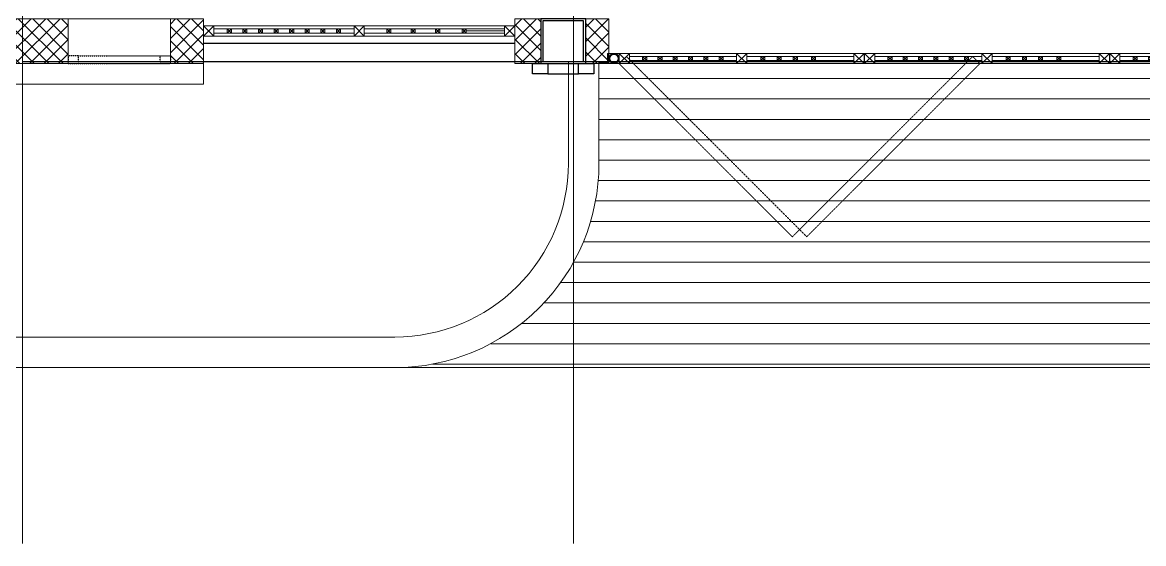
# Model space of a CAD drawing. Header units: millimetres. Extents: x 0 to 71617, y -15450 to 30894.
# Drawn here: x 36507 to 42000, y 10784 to 13339 of the extents above; entities that cross this region are included whole.
import ezdxf

# ---------------------------------------------------------------- set-up
doc = ezdxf.new("R2010")
doc.units = ezdxf.units.MM
for name, pattern in [('CENTER', [2, 1.25, -0.25, 0.25, -0.25]), ('CENTER2', [1.125, 0.75, -0.125, 0.125, -0.125]), ('HIDDEN', [0.375, 0.25, -0.125]), ('HIDDEN2', [0.1875, 0.125, -0.0625]), ('x-ref_1st Villa Queen$0$HIDDEN2', [0.1875, 0.125, -0.0625])]:
    doc.linetypes.add(name, pattern=pattern)
for name, color, linetype in [('01', 9, 'Continuous'), ('COL', 5, 'Continuous'), ('FENCE', 9, 'Continuous'), ('Wall', 7, 'Continuous'), ('WINDOW-PLAN-PANEL', 15, 'Continuous')]:
    doc.layers.add(name, color=color, linetype=linetype)
for name, color, linetype, lineweight in [('axis', 40, 'CENTER2', 5), ('DIM2', 4, 'Continuous', 5), ('Grid Line', 8, 'CENTER', 5), ('Handrail', 142, 'Continuous', 5), ('Hatch', 8, 'Continuous', 5), ('LINE-DETAIL-SAKURA', 2, 'Continuous', 30), ('Wall Brick', 5, 'Continuous', 15)]:
    doc.layers.add(name, color=color, linetype=linetype, lineweight=lineweight)
doc.layers.add('Frame', color=3, linetype='Continuous', lineweight=0, plot=False)
pattern_1 = [(135, (-110, -110), (-35.35534, -35.35534), []), (225, (-110, -110), (35.35534, -35.35534), [])]

# ---------------------------------------------------------------- blocks, each defined once
blk = doc.blocks.new('GRIDLINE-GF')
at = {"layer": 'axis'}
for p, q in [((13300, -6362.2, -0.1), (13300, 12546.8)), ((16000, -6362.2, -0.1), (16000, 12546.8))]:
    blk.add_line(p, q, dxfattribs=at)
blk = doc.blocks.new('2D WALL G.F')
at = {"layer": 'Hatch', "color": 3, "linetype": 'HIDDEN', "elevation": 7.9}
blk.add_lwpolyline([(16000, -10500), (24000, -10500), (24000, 5500), (16000, 5500)], close=True, dxfattribs=at)
blk = doc.blocks.new('FENCE COLUMN')
at = {"layer": 'COL'}
for points in [[(-110, -110), (110, -110), (110, 110), (-110, 110)], [(-100, -100), (100, -100), (100, 100), (-100, 100)]]:
    blk.add_lwpolyline(points, close=True, dxfattribs=at)
blk = doc.blocks.new('MAINDOOR')
at = {"layer": 'Handrail'}
for points in [[(0, 50), (50, 50), (50, 0), (0, 0)], [(50, 50), (1150, 50), (1150, 0), (50, 0)], [(50, 35), (575, 35), (575, 15), (50, 15)], [(115, 35), (135, 35), (135, 15), (115, 15)], [(190, 35), (210, 35), (210, 15), (190, 15)], [(265, 35), (285, 35), (285, 15), (265, 15)], [(340, 35), (360, 35), (360, 15), (340, 15)], [(415, 35), (435, 35), (435, 15), (415, 15)], [(490, 35), (510, 35), (510, 15), (490, 15)], [(575, 50), (625, 50), (625, 0), (575, 0)], [(625, 35), (1150, 35), (1150, 15), (625, 15)], [(694.4, 35), (714.4, 35), (714.4, 15), (694.4, 15)], [(773.7, 35), (793.7, 35), (793.7, 15), (773.7, 15)], [(853.1, 35), (873.1, 35), (873.1, 15), (853.1, 15)], [(942.5, 35), (962.5, 35), (962.5, 15), (942.5, 15)], [(1150, 50), (1200, 50), (1200, 0), (1150, 0)]]:
    blk.add_lwpolyline(points, close=True, dxfattribs=at)
at = {"layer": 'Handrail', "color": 8}
for points in [[(0, 0), (50, 50)], [(0, 50), (50, 0)], [(115, 35), (135, 15)], [(115, 15), (135, 35)], [(190, 35), (210, 15)], [(190, 15), (210, 35)], [(265, 35), (285, 15)], [(265, 15), (285, 35)], [(340, 35), (360, 15)], [(340, 15), (360, 35)], [(415, 35), (435, 15)], [(415, 15), (435, 35)], [(490, 35), (510, 15)], [(490, 15), (510, 35)], [(575, 0), (625, 50)], [(575, 50), (625, 0)], [(694.4, 35), (714.4, 15)], [(694.4, 15), (714.4, 35)], [(773.7, 35), (793.7, 15)], [(773.7, 15), (793.7, 35)], [(853.1, 35), (873.1, 15)], [(853.1, 15), (873.1, 35)], [(942.5, 35), (962.5, 15)], [(942.5, 15), (962.5, 35)], [(1150, 0), (1200, 50)], [(1150, 50), (1200, 0)]]:
    blk.add_lwpolyline(points, dxfattribs=at)
blk = doc.blocks.new('STEEL CONECT')
at = {"layer": 'Hatch'}
h = blk.add_hatch(color=256, dxfattribs=at)
h.dxf.hatch_style = 1
h.paths.add_polyline_path([(-25, 25), (-25, -25), (-75, -25), (-75, -18), (-32, -18), (-32, 25)])
h = blk.add_hatch(color=256, dxfattribs=at)
h.dxf.hatch_style = 1
edge = h.paths.add_edge_path(flags=17)
edge.add_arc((0, 0), 20, 0, 360)
edge = h.paths.add_edge_path()
edge.add_arc((0, 0), 25, 0, 360)
at = {"layer": 'Frame'}
blk.add_lwpolyline([(-25, 25), (-25, -25), (-75, -25), (-75, -18), (-32, -18), (-32, 25), (-25, 25)], dxfattribs=at)
for radius in [25, 20]:
    blk.add_circle((0, 0), radius, dxfattribs=at)
at = {"layer": 'WINDOW-PLAN-PANEL', "color": 8, "linetype": 'HIDDEN2', "lineweight": 9, "ltscale": 1000}
for points in [[(0, -25), (-25, -25), (-25, 25), (0, 25)], [(0, -25), (25, -25), (25, 25), (0, 25)]]:
    blk.add_lwpolyline(points, dxfattribs=at)
blk = doc.blocks.new('EDFVDV')
at = {"layer": 'Handrail'}
for points in [[(0, 0), (50, 0), (50, 50), (0, 50)], [(50, 50), (1475, 50), (1475, 0), (50, 0)], [(50, 35), (737.5, 35), (737.5, 15), (50, 15)], [(116.4, 35), (136.4, 35), (136.4, 15), (116.4, 15)], [(192.8, 35), (212.8, 35), (212.8, 15), (192.8, 15)], [(269.2, 35), (289.2, 35), (289.2, 15), (269.2, 15)], [(345.6, 35), (365.6, 35), (365.6, 15), (345.6, 15)], [(421.9, 35), (441.9, 35), (441.9, 15), (421.9, 15)], [(498.3, 35), (518.3, 35), (518.3, 15), (498.3, 15)], [(574.7, 35), (594.7, 35), (594.7, 15), (574.7, 15)], [(651.1, 35), (671.1, 35), (671.1, 15), (651.1, 15)], [(737.5, 0), (787.5, 0), (787.5, 50), (737.5, 50)], [(787.5, 35), (1475, 35), (1475, 15), (787.5, 15)], [(897.4, 35), (917.4, 35), (917.4, 15), (897.4, 15)], [(1017.3, 35), (1037.3, 35), (1037.3, 15), (1017.3, 15)], [(1137.2, 35), (1157.2, 35), (1157.2, 15), (1137.2, 15)], [(1267.2, 35), (1287.2, 35), (1287.2, 15), (1267.2, 15)], [(1475, 0), (1525, 0), (1525, 50), (1475, 50)]]:
    blk.add_lwpolyline(points, close=True, dxfattribs=at)
at = {"layer": 'Handrail', "color": 8}
for points in [[(0, 50), (50, 0)], [(50, 50), (0, 0)], [(116.4, 35), (136.4, 15)], [(116.4, 15), (136.4, 35)], [(192.8, 35), (212.8, 15)], [(192.8, 15), (212.8, 35)], [(269.2, 35), (289.2, 15)], [(269.2, 15), (289.2, 35)], [(345.6, 35), (365.6, 15)], [(345.6, 15), (365.6, 35)], [(421.9, 35), (441.9, 15)], [(421.9, 15), (441.9, 35)], [(498.3, 35), (518.3, 15)], [(498.3, 15), (518.3, 35)], [(574.7, 35), (594.7, 15)], [(574.7, 15), (594.7, 35)], [(651.1, 35), (671.1, 15)], [(651.1, 15), (671.1, 35)], [(737.5, 50), (787.5, 0)], [(787.5, 50), (737.5, 0)], [(897.4, 35), (917.4, 15)], [(897.4, 15), (917.4, 35)], [(1017.3, 35), (1037.3, 15)], [(1017.3, 15), (1037.3, 35)], [(1137.2, 35), (1157.2, 15)], [(1137.2, 15), (1157.2, 35)], [(1267.2, 35), (1287.2, 15)], [(1267.2, 15), (1287.2, 35)], [(1475, 50), (1525, 0)], [(1525, 50), (1475, 0)]]:
    blk.add_lwpolyline(points, dxfattribs=at)
at = {"layer": 'Handrail'}
blk.add_lwpolyline([(1287.2, 25), (1475, 25)], dxfattribs=at)
blk = doc.blocks.new('FENCE1')
at = {"layer": 'Hatch'}
h = blk.add_hatch(dxfattribs=at)
h.set_pattern_fill('NET', color=256, scale=400, angle=135, style=0)
h.set_pattern_definition(pattern_1)
h.paths.add_polyline_path([(17775, 110), (18225, 110), (18225, -110), (17775, -110)])
h = blk.add_hatch(dxfattribs=at)
h.set_pattern_fill('NET', color=256, scale=400, angle=135, style=0)
h.set_pattern_definition(pattern_1)
h.paths.add_polyline_path([(18725, 110), (18887.5, 110), (18887.5, -110), (18725, -110)])
h = blk.add_hatch(dxfattribs=at)
h.set_pattern_fill('NET', color=256, scale=400, angle=135, style=0)
h.set_pattern_definition(pattern_1)
h.paths.add_polyline_path([(20412.5, 110), (20540, 110), (20540, -110), (20412.5, -110)])
h = blk.add_hatch(dxfattribs=at)
h.set_pattern_fill('NET', color=256, scale=400, angle=135, style=0)
h.set_pattern_definition(pattern_1)
h.paths.add_polyline_path([(20760, 110), (20874, 110), (20874, -110), (20760, -110)])
h = blk.add_hatch(dxfattribs=at)
h.set_pattern_fill('_USER', color=250, scale=100, pattern_type=0)
h.set_pattern_definition([(9e-14, (-1872.25, -82936.15), (-1e-13, 100), [])])
edge = h.paths.add_edge_path()
edge.add_line((20825, -100), (20825, -600))
edge.add_arc((19825, -600), 1000, -90, 0, ccw=False)
edge.add_line((19825, -1600), (32175, -1600))
edge.add_arc((32175, -600), 1000, 180, 270, ccw=False)
edge.add_line((31175, -600), (31175, -100))
edge.add_line((31175, -100), (20825, -100))
at = {"layer": '01', "color": 97, "linetype": 'x-ref_1st Villa Queen$0$HIDDEN2', "ltscale": 0.05}
for p, q in [((18275, -72.5, -7.9), (18675, -72.5, -7.9)), ((18225, -110, -7.9), (18725, -110, -7.9))]:
    blk.add_line(p, q, dxfattribs=at)
at = {"layer": '01', "color": 97, "linetype": 'x-ref_1st Villa Queen$0$HIDDEN2', "ltscale": 0.05, "elevation": -7.9}
for points in [[(18225, -72.5), (18225, -110), (18275, -110), (18275, -72.5), (18225, -72.5)], [(18725, -72.5), (18725, -110), (18675, -110), (18675, -72.5), (18725, -72.5)]]:
    blk.add_lwpolyline(points, dxfattribs=at)
at = {"layer": 'FENCE', "ltscale": 0.05}
blk.add_line((18887.5, -10, -7.9), (20412.5, -10, -8.5), dxfattribs=at)
at = {"layer": 'Grid Line', "linetype": 'HIDDEN', "elevation": -7.9}
for points in [[(20924, -110), (21772.5, -958.5), (21807.9, -923.2), (20959.4, -74.6)], [(22691.8, -110), (21843.2, -958.5), (21807.9, -923.2), (22656.4, -74.6)]]:
    blk.add_lwpolyline(points, close=True, dxfattribs=at)
for points in [[(17112.5, -110), (17112.5, -210), (18887.5, -210)], [(18887.5, -110), (18887.5, -210)]]:
    blk.add_lwpolyline(points, dxfattribs=at)
at = {"layer": 'Hatch'}
blk.add_line((19825, -1600, -7.9), (32175, -1600, -7.9), dxfattribs=at)
at = {"layer": 'Hatch', "color": 3}
blk.add_lwpolyline([(18000, -100), (26000, -100), (26000, 15900), (18000, 15900)], close=True, dxfattribs=at)
at = {"layer": 'Hatch', "elevation": -7.9}
for points in [[(15325, -100), (15325, -600, 0.414214), (16175, -1450), (18000, -1450)], [(20675, -100), (20675, -600, -0.414214), (19825, -1450), (18000, -1450)], [(15175, -110), (15175, -600, 0.414214), (16175, -1600), (18000, -1600)], [(20825, -110), (20825, -600, -0.414214), (19825, -1600), (18000, -1600)]]:
    blk.add_lwpolyline(points, format="xyb", dxfattribs=at)
for points in [[(20500, -110.5), (20575, -110.5), (20575, -160.5), (20500, -160.5)], [(20725, -110.5), (20800, -110.5), (20800, -160.5), (20725, -160.5)]]:
    blk.add_lwpolyline(points, close=True, dxfattribs=at)
blk.add_lwpolyline([(20575, -160.5), (20725, -160.5)], dxfattribs=at)
at = {"layer": 'Wall', "elevation": -7.9}
for points in [[(20500, -110), (20575, -110), (20575, -160), (20500, -160)], [(20725, -110), (20800, -110), (20800, -160), (20725, -160)]]:
    blk.add_lwpolyline(points, close=True, dxfattribs=at)
blk.add_lwpolyline([(20575, -160), (20725, -160)], dxfattribs=at)
at = {"layer": 'Wall Brick', "elevation": -7.9}
for points in [[(17775, 110), (18225, 110), (18225, -110), (17775, -110)], [(18225, 110), (18725, 110), (18725, -110), (18225, -110)], [(18725, 110), (18887.5, 110), (18887.5, -110), (18725, -110)], [(20412.5, 110), (20540, 110), (20540, -110), (20412.5, -110)], [(20760, 110), (20874, 110), (20874, -110), (20760, -110)]]:
    blk.add_lwpolyline(points, close=True, dxfattribs=at)
at = {"layer": 'COL'}
blk.add_blockref('FENCE COLUMN', (20650, 0, -13.6), dxfattribs=at)
at = {"layer": 'Handrail'}
for name, p in [('EDFVDV', (18887.5, 25, -8.5)), ('MAINDOOR', (20924, -110, -7.9)), ('MAINDOOR', (22126, -110, -7.9)), ('MAINDOOR', (23328, -110, -7.9))]:
    blk.add_blockref(name, p, dxfattribs=at)
at = {"layer": 'Hatch'}
blk.add_blockref('STEEL CONECT', (20899, -85, -7.9), dxfattribs=at)

msp = doc.modelspace()

# ---------------------------------------------------------------- block references
at = {"layer": 'DIM2'}
msp.add_blockref('GRIDLINE-GF', (23206.5, 17146.7, 0), dxfattribs=at)
at = {"layer": 'LINE-DETAIL-SAKURA'}
msp.add_blockref('FENCE1', (18506.5, 13247.1, 15.9), dxfattribs=at)
at = {"layer": 'Wall Brick', "color": 1}
msp.add_blockref('2D WALL G.F', (20506.5, 23646.7, 0), dxfattribs=at)

doc.saveas('drawing.dxf')
